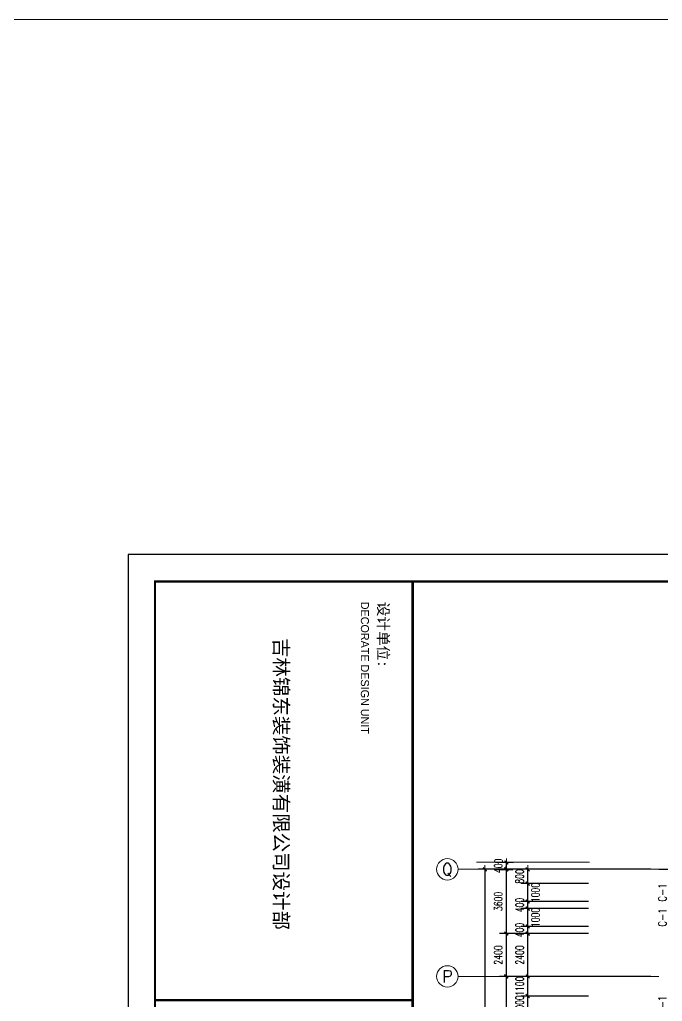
# Model space of a CAD drawing. Extents: x -220435 to 246757, y -381552 to -223577.
# Drawn here: x 24775 to 60772, y -278593 to -223577 of the extents above; entities that cross this region are included whole.
import ezdxf
from ezdxf.enums import TextEntityAlignment as Align

# ---------------------------------------------------------------- set-up
doc = ezdxf.new("R2010")
doc.units = 0
doc.header["$LTSCALE"] = 1500
doc.header["$MEASUREMENT"] = 0
doc.linetypes.add('DOTE', pattern=[2.42, 2, -0.2, 0.02, -0.2])
doc.layers.get('0').update_dxf_attribs({"linetype": 'CONTINUOUS'})
doc.layers.get('DEFPOINTS').update_dxf_attribs({"linetype": 'CONTINUOUS'})
for name, color, linetype in [('AXIS', 7, 'CONTINUOUS'), ('AXIS_TEXT', 7, 'CONTINUOUS'), ('DOTE', 7, 'DOTE'), ('WINDOW_TEXT', 7, 'CONTINUOUS')]:
    doc.layers.add(name, color=color, linetype=linetype)
for name, color, linetype, lineweight in [('PUB_DIM', 7, 'CONTINUOUS', 0), ('WINDOW', 7, 'CONTINUOUS', 0), ('我的', 7, 'CONTINUOUS', 0)]:
    doc.layers.add(name, color=color, linetype=linetype, lineweight=lineweight)
doc.styles.add('_SIMPLEX', font='SIMPLEX.shx', dxfattribs={"width": 0.8})
doc.styles.add('COMPLEX', font='COMPLEX')
doc.styles.add('DIM_FONT', font='TXT.shx', dxfattribs={"width": 0.7})
doc.styles.add('SIMPLEX', font='SIMPLEX.SHX')
doc.dimstyles.new('DIMN150', dxfattribs={"dimscale": 1.5, "dimtxt": 300, "dimasz": 1, "dimexe": 250, "dimexo": 300, "dimgap": 150, "dimtad": 1, "dimdec": 0, "dimzin": 0, "dimdsep": 46, "dimtxsty": 'DIM_FONT', "dimblk": '_DIMX', "dimcen": 0.09, "dimclrt": 7, "dimadec": 0, "dimazin": 0, "dimtfac": 1, "dimtdec": 0, "dimtix": 1, "dimtmove": 2, "dimatfit": 3, "dimldrblk": '_DIMX', "dimfxl": 1, "dimtolj": 1, "dimtzin": 0, "dimarcsym": 0})

# ---------------------------------------------------------------- blocks, each defined once
blk = doc.blocks.new('_DIMX')
blk.add_line((-150, 0), (150, 0))
at = {"const_width": 50}
blk.add_lwpolyline([(-70, -70), (70, 70)], dxfattribs=at)
blk = doc.blocks.new('*D715')
at = {"layer": 'DEFPOINTS', "color": 0, "lineweight": 20}
for p in [(60572, -277193), (52031, -283193), (60572, -283193)]:
    blk.add_point(p, dxfattribs=at)
at = {"layer": 'PUB_DIM', "color": 0, "lineweight": -2}
for p, q in [((60122, -277193), (51656, -277193)), ((52031, -277194), (52031, -283191)), ((60122, -283193), (51656, -283193))]:
    blk.add_line(p, q, dxfattribs=at)
at = {"layer": 'PUB_DIM', "color": 0, "lineweight": -2, "xscale": 1.5, "yscale": 1.5, "zscale": 1.5}
for p, rotation in [((52031, -277193), 90), ((52031, -283193), 270)]:
    blk.add_blockref('_DIMX', p, dxfattribs=dict(at, rotation=rotation))
at = {"layer": 'PUB_DIM', "color": 7, "insert": (51581, -280193), "char_height": 450, "attachment_point": 5, "rotation": 90, "style": 'DIM_FONT'}
blk.add_mtext('\\A1;6000', dxfattribs=at)
blk = doc.blocks.new('*D724')
at = {"layer": 'DEFPOINTS', "color": 0, "lineweight": 20}
for p in [(60572, -271193), (50831, -349783), (60572, -349783)]:
    blk.add_point(p, dxfattribs=at)
at = {"layer": 'PUB_DIM', "color": 0, "lineweight": -2}
for p, q in [((60122, -271193), (50456, -271193)), ((50831, -271194), (50831, -349781)), ((60122, -349783), (50456, -349783))]:
    blk.add_line(p, q, dxfattribs=at)
at = {"layer": 'PUB_DIM', "color": 0, "lineweight": -2, "xscale": 1.5, "yscale": 1.5, "zscale": 1.5}
for p, rotation in [((50831, -271193), 90), ((50831, -349783), 270)]:
    blk.add_blockref('_DIMX', p, dxfattribs=dict(at, rotation=rotation))
at = {"layer": 'PUB_DIM', "color": 7, "insert": (50381, -310488), "char_height": 450, "attachment_point": 5, "rotation": 90, "style": 'DIM_FONT'}
blk.add_mtext('\\A1;78590', dxfattribs=at)
blk = doc.blocks.new('*D483')
at = {"layer": 'DEFPOINTS', "color": 0, "lineweight": 20}
for p in [(53231, -271993), (57089, -271993), (57089, -272993)]:
    blk.add_point(p, dxfattribs=at)
at = {"layer": 'PUB_DIM', "color": 0, "lineweight": -2}
for p, q in [((56639, -271993), (52856, -271993)), ((53231, -272991), (53231, -271994)), ((56639, -272993), (52856, -272993))]:
    blk.add_line(p, q, dxfattribs=at)
at = {"layer": 'PUB_DIM', "color": 0, "lineweight": -2, "xscale": 1.5, "yscale": 1.5, "zscale": 1.5}
for p, rotation in [((53231, -271993), 90), ((53231, -272993), 270)]:
    blk.add_blockref('_DIMX', p, dxfattribs=dict(at, rotation=rotation))
at = {"layer": 'PUB_DIM', "color": 7, "insert": (53663, -272493), "char_height": 450, "attachment_point": 5, "rotation": 90, "style": 'DIM_FONT'}
blk.add_mtext('\\A1;1000', dxfattribs=at)
blk = doc.blocks.new('*D484')
at = {"layer": 'DEFPOINTS', "color": 0, "lineweight": 20}
for p in [(53231, -272993), (57089, -272993), (57089, -273393)]:
    blk.add_point(p, dxfattribs=at)
at = {"layer": 'PUB_DIM', "color": 0, "lineweight": -2}
for p, q in [((56639, -272993), (52856, -272993)), ((56639, -273393), (52856, -273393)), ((53231, -272991), (53231, -272990)), ((53231, -273393), (53231, -272993)), ((53231, -273394), (53231, -273396))]:
    blk.add_line(p, q, dxfattribs=at)
at = {"layer": 'PUB_DIM', "color": 0, "lineweight": -2, "xscale": 1.5, "yscale": 1.5, "zscale": 1.5}
for p, rotation in [((53231, -272993), 270), ((53231, -273393), 90)]:
    blk.add_blockref('_DIMX', p, dxfattribs=dict(at, rotation=rotation))
at = {"layer": 'PUB_DIM', "color": 7, "insert": (52781, -273193), "char_height": 450, "attachment_point": 5, "rotation": 90, "style": 'DIM_FONT'}
blk.add_mtext('\\A1;400', dxfattribs=at)
blk = doc.blocks.new('*D485')
at = {"layer": 'DEFPOINTS', "color": 0, "lineweight": 20}
for p in [(57089, -271193), (52031, -274793), (57089, -274793)]:
    blk.add_point(p, dxfattribs=at)
at = {"layer": 'PUB_DIM', "color": 0, "lineweight": -2}
for p, q in [((56639, -271193), (51656, -271193)), ((52031, -271194), (52031, -274791)), ((56639, -274793), (51656, -274793))]:
    blk.add_line(p, q, dxfattribs=at)
at = {"layer": 'PUB_DIM', "color": 0, "lineweight": -2, "xscale": 1.5, "yscale": 1.5, "zscale": 1.5}
for p, rotation in [((52031, -271193), 90), ((52031, -274793), 270)]:
    blk.add_blockref('_DIMX', p, dxfattribs=dict(at, rotation=rotation))
at = {"layer": 'PUB_DIM', "color": 7, "insert": (51581, -272993), "char_height": 450, "attachment_point": 5, "rotation": 90, "style": 'DIM_FONT'}
blk.add_mtext('\\A1;3600', dxfattribs=at)
blk = doc.blocks.new('_AXISO')
blk.add_circle((0, 0), 0.5)
at = {"layer": 'AXIS_TEXT', "style": 'COMPLEX', "width": 1.041667}
blk.add_attdef('A', text='', height=0.56, dxfattribs=at).set_placement((-0.25, -0.28), (0.25, -0.28), align=Align.FIT)
blk = doc.blocks.new('*D517')
at = {"layer": 'DEFPOINTS', "color": 0, "lineweight": 20}
for p in [(53231, -273393), (57089, -273393), (57089, -274393)]:
    blk.add_point(p, dxfattribs=at)
at = {"layer": 'PUB_DIM', "color": 0, "lineweight": -2}
for p, q in [((56639, -273393), (52856, -273393)), ((53231, -274391), (53231, -273394)), ((56639, -274393), (52856, -274393))]:
    blk.add_line(p, q, dxfattribs=at)
at = {"layer": 'PUB_DIM', "color": 0, "lineweight": -2, "xscale": 1.5, "yscale": 1.5, "zscale": 1.5}
for p, rotation in [((53231, -273393), 90), ((53231, -274393), 270)]:
    blk.add_blockref('_DIMX', p, dxfattribs=dict(at, rotation=rotation))
at = {"layer": 'PUB_DIM', "color": 7, "insert": (53663, -273893), "char_height": 450, "attachment_point": 5, "rotation": 90, "style": 'DIM_FONT'}
blk.add_mtext('\\A1;1000', dxfattribs=at)
blk = doc.blocks.new('*D518')
at = {"layer": 'DEFPOINTS', "color": 0, "lineweight": 20}
for p in [(53231, -274393), (57089, -274393), (57089, -274793)]:
    blk.add_point(p, dxfattribs=at)
at = {"layer": 'PUB_DIM', "color": 0, "lineweight": -2}
for p, q in [((56639, -274393), (52856, -274393)), ((53231, -274391), (53231, -274390)), ((53231, -274793), (53231, -274393)), ((56639, -274793), (52856, -274793)), ((53231, -274794), (53231, -274796))]:
    blk.add_line(p, q, dxfattribs=at)
at = {"layer": 'PUB_DIM', "color": 0, "lineweight": -2, "xscale": 1.5, "yscale": 1.5, "zscale": 1.5}
for p, rotation in [((53231, -274393), 270), ((53231, -274793), 90)]:
    blk.add_blockref('_DIMX', p, dxfattribs=dict(at, rotation=rotation))
at = {"layer": 'PUB_DIM', "color": 7, "insert": (52781, -274593), "char_height": 450, "attachment_point": 5, "rotation": 90, "style": 'DIM_FONT'}
blk.add_mtext('\\A1;400', dxfattribs=at)
blk = doc.blocks.new('*D519')
at = {"layer": 'DEFPOINTS', "color": 0, "lineweight": 20}
for p in [(53231, -274793), (57089, -274793), (57089, -277193)]:
    blk.add_point(p, dxfattribs=at)
at = {"layer": 'PUB_DIM', "color": 0, "lineweight": -2}
for p, q in [((56639, -274793), (52856, -274793)), ((53231, -277191), (53231, -274794)), ((56639, -277193), (52856, -277193))]:
    blk.add_line(p, q, dxfattribs=at)
at = {"layer": 'PUB_DIM', "color": 0, "lineweight": -2, "xscale": 1.5, "yscale": 1.5, "zscale": 1.5}
for p, rotation in [((53231, -274793), 90), ((53231, -277193), 270)]:
    blk.add_blockref('_DIMX', p, dxfattribs=dict(at, rotation=rotation))
at = {"layer": 'PUB_DIM', "color": 7, "insert": (52781, -275993), "char_height": 450, "attachment_point": 5, "rotation": 90, "style": 'DIM_FONT'}
blk.add_mtext('\\A1;2400', dxfattribs=at)
blk = doc.blocks.new('*D520')
at = {"layer": 'DEFPOINTS', "color": 0, "lineweight": 20}
for p in [(53231, -277193), (57089, -277193), (57089, -278293)]:
    blk.add_point(p, dxfattribs=at)
at = {"layer": 'PUB_DIM', "color": 0, "lineweight": -2}
for p, q in [((56639, -277193), (52856, -277193)), ((53231, -277191), (53231, -277190)), ((53231, -278293), (53231, -277193)), ((56639, -278293), (52856, -278293)), ((53231, -278294), (53231, -278296))]:
    blk.add_line(p, q, dxfattribs=at)
at = {"layer": 'PUB_DIM', "color": 0, "lineweight": -2, "xscale": 1.5, "yscale": 1.5, "zscale": 1.5}
for p, rotation in [((53231, -277193), 270), ((53231, -278293), 90)]:
    blk.add_blockref('_DIMX', p, dxfattribs=dict(at, rotation=rotation))
at = {"layer": 'PUB_DIM', "color": 7, "insert": (52781, -277743), "char_height": 450, "attachment_point": 5, "rotation": 90, "style": 'DIM_FONT'}
blk.add_mtext('\\A1;1100', dxfattribs=at)
blk = doc.blocks.new('*D521')
at = {"layer": 'DEFPOINTS', "color": 0, "lineweight": 20}
for p in [(53231, -278293), (57089, -278293), (57089, -279293)]:
    blk.add_point(p, dxfattribs=at)
at = {"layer": 'PUB_DIM', "color": 0, "lineweight": -2}
for p, q in [((56639, -278293), (52856, -278293)), ((53231, -278291), (53231, -278290)), ((53231, -279293), (53231, -278293)), ((56639, -279293), (52856, -279293)), ((53231, -279294), (53231, -279296))]:
    blk.add_line(p, q, dxfattribs=at)
at = {"layer": 'PUB_DIM', "color": 0, "lineweight": -2, "xscale": 1.5, "yscale": 1.5, "zscale": 1.5}
for p, rotation in [((53231, -278293), 270), ((53231, -279293), 90)]:
    blk.add_blockref('_DIMX', p, dxfattribs=dict(at, rotation=rotation))
at = {"layer": 'PUB_DIM', "color": 7, "insert": (52781, -278793), "char_height": 450, "attachment_point": 5, "rotation": 90, "style": 'DIM_FONT'}
blk.add_mtext('\\A1;1000', dxfattribs=at)
blk = doc.blocks.new('*D525')
at = {"layer": 'DEFPOINTS', "color": 0, "lineweight": 20}
for p in [(57089, -274793), (52031, -277193), (57089, -277193)]:
    blk.add_point(p, dxfattribs=at)
at = {"layer": 'PUB_DIM', "color": 0, "lineweight": -2}
for p, q in [((56639, -274793), (51656, -274793)), ((52031, -274794), (52031, -277191)), ((56639, -277193), (51656, -277193))]:
    blk.add_line(p, q, dxfattribs=at)
at = {"layer": 'PUB_DIM', "color": 0, "lineweight": -2, "xscale": 1.5, "yscale": 1.5, "zscale": 1.5}
for p, rotation in [((52031, -274793), 90), ((52031, -277193), 270)]:
    blk.add_blockref('_DIMX', p, dxfattribs=dict(at, rotation=rotation))
at = {"layer": 'PUB_DIM', "color": 7, "insert": (51581, -275993), "char_height": 450, "attachment_point": 5, "rotation": 90, "style": 'DIM_FONT'}
blk.add_mtext('\\A1;2400', dxfattribs=at)
blk = doc.blocks.new('*D526')
at = {"layer": 'DEFPOINTS', "color": 0, "lineweight": 20}
for p in [(53231, -271193), (57089, -271193), (57089, -271993)]:
    blk.add_point(p, dxfattribs=at)
at = {"layer": 'PUB_DIM', "color": 0, "lineweight": -2}
for p, q in [((56639, -271193), (52856, -271193)), ((53231, -271191), (53231, -271190)), ((53231, -271993), (53231, -271193)), ((56639, -271993), (52856, -271993)), ((53231, -271994), (53231, -271996))]:
    blk.add_line(p, q, dxfattribs=at)
at = {"layer": 'PUB_DIM', "color": 0, "lineweight": -2, "xscale": 1.5, "yscale": 1.5, "zscale": 1.5}
for p, rotation in [((53231, -271193), 270), ((53231, -271993), 90)]:
    blk.add_blockref('_DIMX', p, dxfattribs=dict(at, rotation=rotation))
at = {"layer": 'PUB_DIM', "color": 7, "insert": (52781, -271593), "char_height": 450, "attachment_point": 5, "rotation": 90, "style": 'DIM_FONT'}
blk.add_mtext('\\A1;800', dxfattribs=at)
blk = doc.blocks.new('*D527')
at = {"layer": 'DEFPOINTS', "color": 0, "lineweight": 20}
for p in [(51031, -271190), (51038, -270791), (52037, -270808)]:
    blk.add_point(p, dxfattribs=at)
at = {"layer": 'PUB_DIM', "color": 0, "lineweight": -2}
for p, q in [((51481, -271198), (52405, -271215)), ((51488, -270799), (52412, -270815)), ((52030, -271208), (52037, -270808)), ((52030, -271209), (52030, -271211)), ((52037, -270807), (52038, -270805))]:
    blk.add_line(p, q, dxfattribs=at)
at = {"layer": 'PUB_DIM', "color": 0, "lineweight": -2, "xscale": 1.5, "yscale": 1.5, "zscale": 1.5}
for p, rotation in [((52037, -270808), 268.9852396915085), ((52030, -271208), 88.98523969150848)]:
    blk.add_blockref('_DIMX', p, dxfattribs=dict(at, rotation=rotation))
at = {"layer": 'PUB_DIM', "color": 7, "insert": (51584, -271000), "char_height": 450, "attachment_point": 5, "rotation": 88.9852, "style": 'DIM_FONT'}
blk.add_mtext('\\A1;400', dxfattribs=at)
blk = doc.blocks.new('_WBLK')
for p, q in [((-0.5, 0.5), (0.5, 0.5)), ((0.5, 0.167), (-0.5, 0.167)), ((0.5, -0.167), (-0.5, -0.167)), ((-0.5, -0.5), (0.5, -0.5))]:
    blk.add_line(p, q)
at = {"layer": 'WINDOW_TEXT', "style": 'SIMPLEX', "flags": 9}
blk.add_attdef('A', text='', height=1, dxfattribs=at).set_placement((0, 1.5), align=Align.MIDDLE)

msp = doc.modelspace()

# ---------------------------------------------------------------- linework, layer by layer
at = {"layer": 'AXIS', "color": 250}
msp.add_lwpolyline([(117695.1, -253559.3), (30855, -253559.3), (30855, -370748.3), (117695.1, -370748.3)], close=True, dxfattribs=at)
at = {"layer": 'AXIS', "color": 0, "const_width": 120.2}
msp.add_lwpolyline([(116192.7, -255061.7), (32357.4, -255061.7), (32357.4, -369245.9), (116192.7, -369245.9)], close=True, dxfattribs=at)
at = {"layer": 'AXIS', "color": 0}
for points, const_width in [([(46780.7, -255061.7), (46780.7, -369245.9)], 150.2), ([(32357.4, -278524.7), (46780.7, -278524.7)], 120.2)]:
    msp.add_lwpolyline(points, dxfattribs=dict(at, const_width=const_width))
at = {"layer": 'DOTE'}
msp.add_line((60572.4, -271192.5), (104572.4, -271192.5), dxfattribs=at)
at = {"layer": 'PUB_DIM'}
for p, q in [((49330.7, -271192.5), (60572.4, -271192.5)), ((56686.7, -270792.9), (50359.8, -270792.9)), ((52030.7, -274791), (53230.7, -274791)), ((53230.7, -274791), (53230.7, -278190.7)), ((49330.7, -277192.5), (60572.4, -277192.5))]:
    msp.add_line(p, q, dxfattribs=at)
at = {"layer": '我的', "linetype": 'ByBlock', "lineweight": 20}
msp.add_lwpolyline([(-220435.3, -223577.2), (246757, -223577.2), (246757, -381551.9), (-220435.3, -381551.9)], close=True, dxfattribs=at)

# ---------------------------------------------------------------- block references
at = {"layer": 'PUB_DIM'}
ref = msp.add_blockref('_AXISO', (48730.7, -271192.5), dxfattribs=dict(at, xscale=1200, yscale=1200, zscale=1200))
ref.add_attrib('A', 'Q', dxfattribs={"layer": 'AXIS_TEXT', "height": 672, "style": 'COMPLEX', "width": 1.171875}).set_placement((48430.7, -271528.5), (49030.7, -271528.5), align=Align.FIT)
ref = msp.add_blockref('_AXISO', (48730.7, -277192.5), dxfattribs=dict(at, xscale=1200, yscale=1200, zscale=1200))
ref.add_attrib('A', 'P', dxfattribs={"layer": 'AXIS_TEXT', "height": 672, "style": 'COMPLEX', "width": 1.102941}).set_placement((48430.7, -277528.5), (49030.7, -277528.5), align=Align.FIT)
at = {"layer": 'WINDOW'}
ref = msp.add_blockref('_WBLK', (61422.4, -272492.5), dxfattribs=dict(at, xscale=1000, yscale=400, zscale=1000, rotation=90))
ref.add_attrib('A', 'C-1', dxfattribs={"layer": 'WINDOW_TEXT', "height": 450, "rotation": 90, "style": '_SIMPLEX', "width": 0.8, "flags": 8}).set_placement((60772.4, -272492.5), align=Align.MIDDLE)
ref = msp.add_blockref('_WBLK', (61422.4, -273892.5), dxfattribs=dict(at, xscale=1000, yscale=400, zscale=1000, rotation=90))
ref.add_attrib('A', 'C-1', dxfattribs={"layer": 'WINDOW_TEXT', "height": 450, "rotation": 90, "style": '_SIMPLEX', "width": 0.8, "flags": 8}).set_placement((60772.4, -273892.5), align=Align.MIDDLE)
ref = msp.add_blockref('_WBLK', (61422.4, -278792.5), dxfattribs=dict(at, xscale=1000, yscale=400, zscale=1000, rotation=90))
ref.add_attrib('A', 'C-1', dxfattribs={"layer": 'WINDOW_TEXT', "height": 450, "rotation": 90, "style": '_SIMPLEX', "width": 0.8, "flags": 8}).set_placement((60772.4, -278792.5), align=Align.MIDDLE)

# ---------------------------------------------------------------- texts
at = {"layer": 'AXIS', "color": 250, "attachment_point": 1, "rotation": 270}
for s, insert, char_height, width in [('\\fￋￎￌ￥|b0|i0|c134|p2;\\C5;DECORATE DESIGN UNIT', (44338.3, -256200.7), 450.727, 7587.931), ('{\\fSimHei|b0|i0|c134|p2;\\C5;设计单位:}', (45444.7, -256200.7), 600.969, 5551.563), ('{\\fSimHei|b0|i0|c134|p2;\\C5;吉林锦东装饰装潢有限公司设计部}', (39825.6, -258227.9), 800, 24810.274)]:
    msp.add_mtext(s, dxfattribs=dict(at, insert=insert, char_height=char_height, width=width))

# ---------------------------------------------------------------- dimensions: what is measured, and where the dimension line sits
at = {"layer": 'PUB_DIM'}
for p1, p2, distance, picture, middle in [((51030.7, -271190.3), (51037.8, -270790.6), -999.8, '*D527', (51584, -271000.2)), ((60572.4, -271192.5), (60572.4, -349782.5), -9741.7, '*D724', (50380.7, -310487.5)), ((57089.3, -271192.5), (57089.3, -274792.5), -5058.6, '*D485', (51580.7, -272992.5)), ((57089.3, -271992.5), (57089.3, -271192.5), 3858.6, '*D526', (52780.7, -271592.5)), ((57089.3, -273392.5), (57089.3, -272992.5), 3858.6, '*D484', (52780.7, -273192.5)), ((57089.3, -274792.5), (57089.3, -274392.5), 3858.6, '*D518', (52780.7, -274592.5)), ((57089.3, -274792.5), (57089.3, -277192.5), -5058.6, '*D525', (51580.7, -275992.5)), ((57089.3, -277192.5), (57089.3, -274792.5), 3858.6, '*D519', (52780.7, -275992.5)), ((57089.3, -278292.5), (57089.3, -277192.5), 3858.6, '*D520', (52780.7, -277742.5)), ((57089.3, -279292.5), (57089.3, -278292.5), 3858.6, '*D521', (52780.7, -278792.5))]:
    dim = msp.add_aligned_dim(p1=p1, p2=p2, distance=distance, dimstyle='DIMN150', dxfattribs=at)
    dim.commit()
    dim.dimension.update_dxf_attribs({"geometry": picture, "text_midpoint": middle})
for base, p1, p2, picture, middle in [((53230.7, -271992.5), (57089.3, -272992.5), (57089.3, -271992.5), '*D483', (53662.7, -272492.5)), ((53230.7, -273392.5), (57089.3, -274392.5), (57089.3, -273392.5), '*D517', (53662.7, -273892.5))]:
    dim = msp.add_linear_dim(base=base, p1=p1, p2=p2, angle=90, dimstyle='DIMN150', dxfattribs=at)
    dim.commit()
    dim.dimension.update_dxf_attribs({"geometry": picture, "text_midpoint": middle, "dimtype": 161})
dim = msp.add_linear_dim(base=(52030.7, -283192.5), p1=(60572.4, -277192.5), p2=(60572.4, -283192.5), angle=90, dimstyle='DIMN150', dxfattribs=at)
dim.commit()
dim.dimension.update_dxf_attribs({"geometry": '*D715', "text_midpoint": (51580.7, -280192.5)})

doc.saveas('drawing.dxf')
